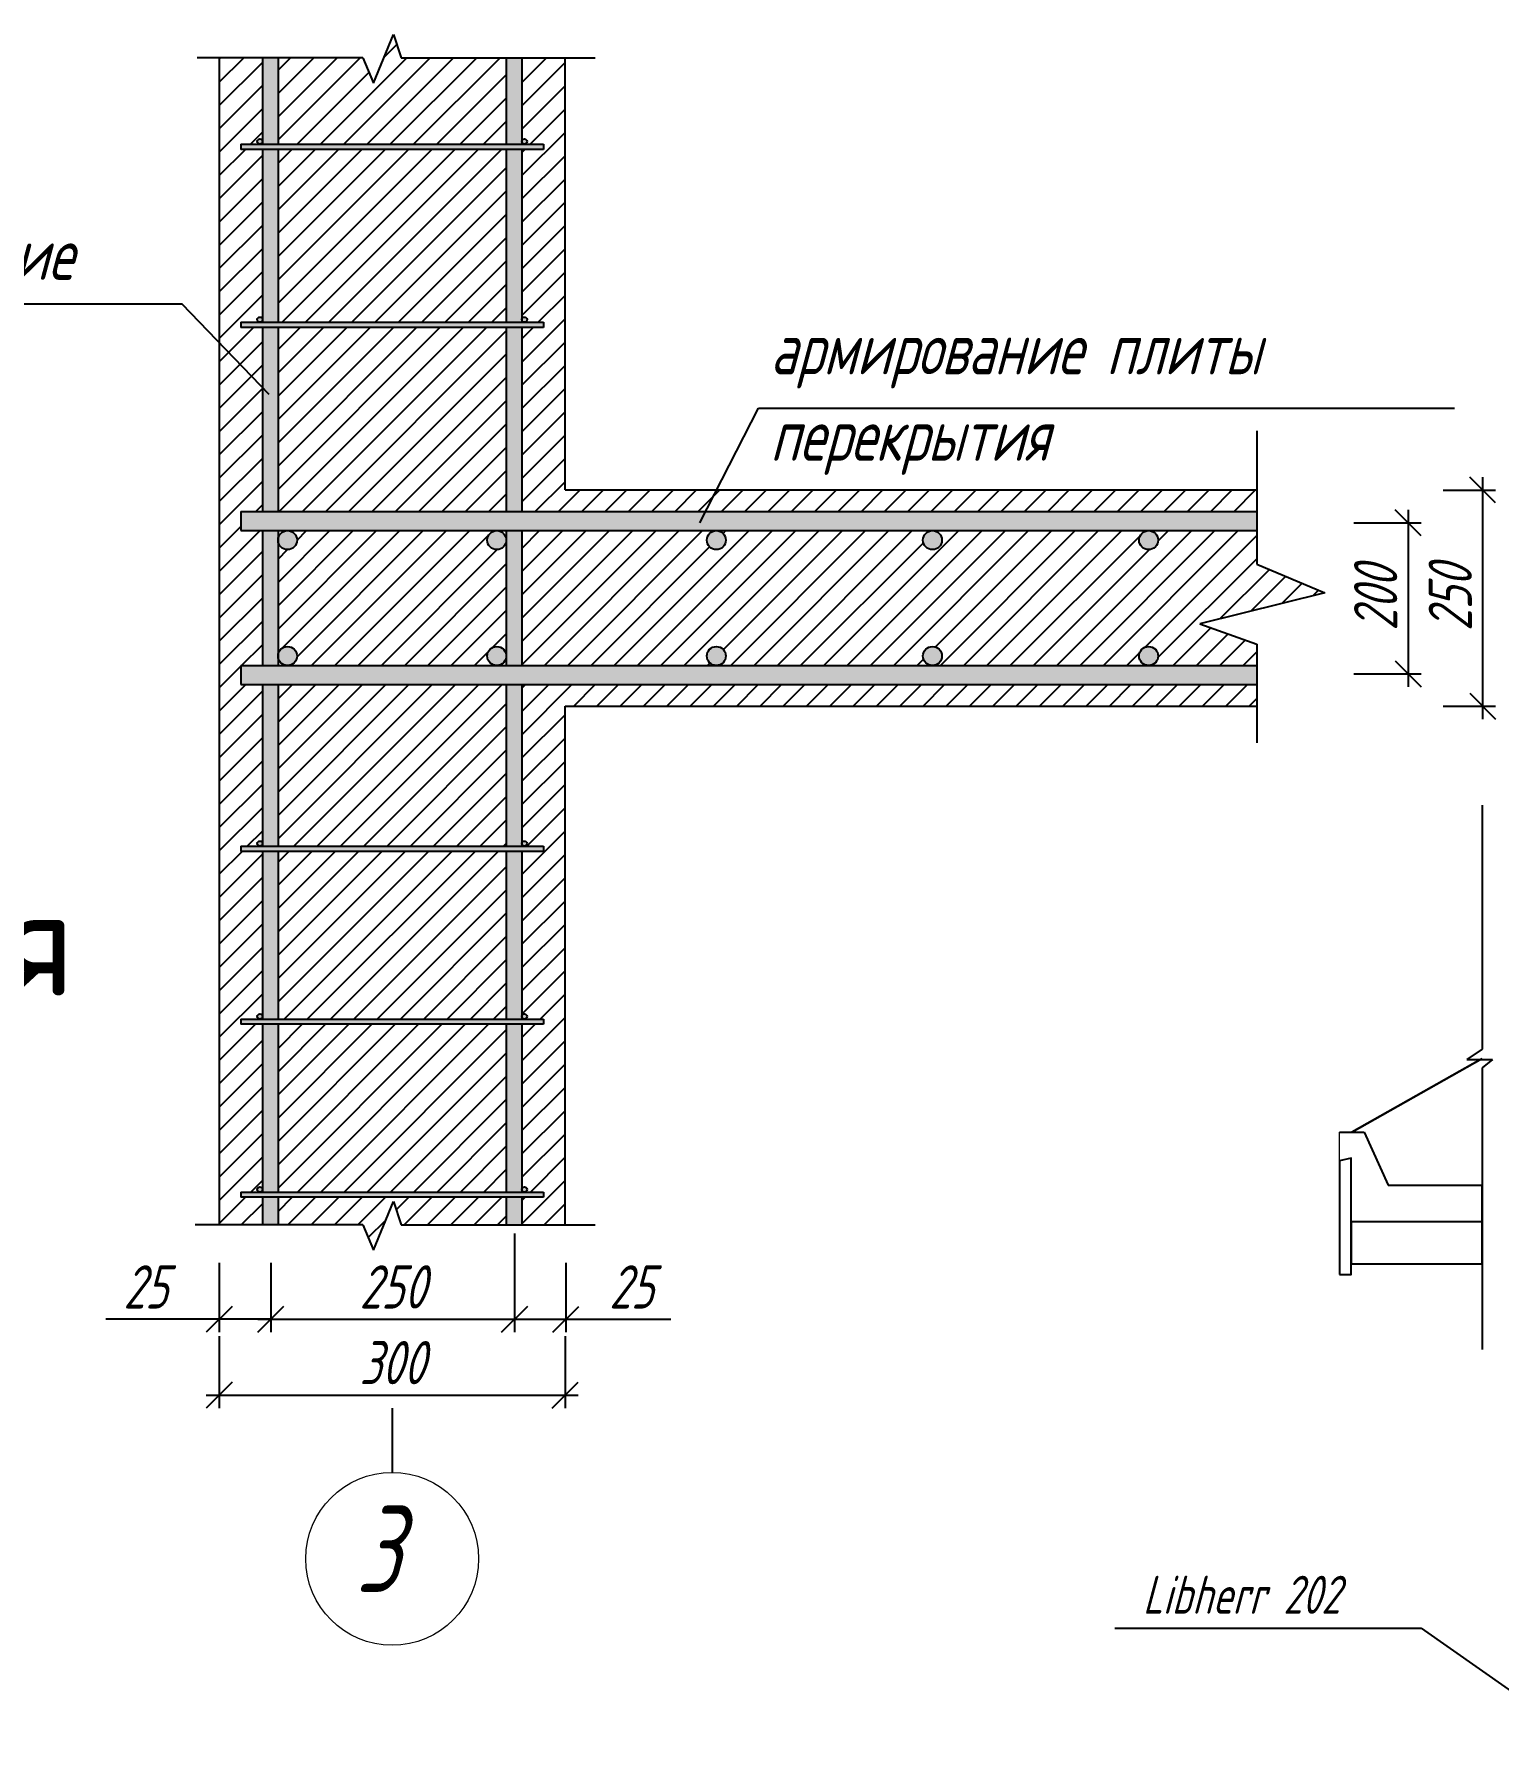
# Model space of a CAD drawing. Header units: millimetres. Extents: x 5763 to 12018931, y 39842 to 3600577.
# Drawn here: x 518252 to 535190, y 113993 to 133867 of the extents above; entities that cross this region are included whole.
import ezdxf

# ---------------------------------------------------------------- set-up
doc = ezdxf.new("R2010")
doc.units = ezdxf.units.MM
doc.layers.add('1serv', color=7, linetype='Continuous')
doc.layers.add('1SERV2', color=9, linetype='Continuous')
for name, color, linetype, lineweight in [('A_Fas_2', 7, 'Continuous', 20), ('AXESD', 255, 'Continuous', 20), ('Обвод', 14, 'Continuous', 35)]:
    doc.layers.add(name, color=color, linetype=linetype, lineweight=lineweight)
doc.styles.add('ISOCPEUR', font='isocpeur.ttf')
doc.styles.get("Standard").update_dxf_attribs({"font": 'romans.shx', "width": 0.7, "oblique": 15, "height": 500})
doc.dimstyles.new('ISO-25', dxfattribs={"dimtxt": 500, "dimasz": 250, "dimexe": 150, "dimexo": 100, "dimgap": 125, "dimtad": 1, "dimtxsty": 'Standard', "dimblk": 'ARCHTICK', "dimcen": 25, "dimdle": 150, "dimadec": 0, "dimazin": 0, "dimtfac": 1, "dimtmove": 0, "dimatfit": 3, "dimfxl": 1, "dimarcsym": 0})

# ---------------------------------------------------------------- blocks, each defined once
blk = doc.blocks.new('_OBLIQUE')
at = {"color": 0, "linetype": 'ByBlock'}
blk.add_line((-0.5, -0.5), (0.5, 0.5), dxfattribs=at)
blk = doc.blocks.new('*D340')
at = {"color": 0, "lineweight": -2, "transparency": 16777216}
for p, q in [((520391, 118810), (520391, 117979)), ((524391, 118810), (524391, 117979)), ((520241, 118129), (524541, 118129))]:
    blk.add_line(p, q, dxfattribs=at)
at = {"layer": 'Defpoints', "color": 0, "transparency": 16777216}
for p in [(520391, 118910), (524391, 118910), (524391, 118129)]:
    blk.add_point(p, dxfattribs=at)
at = {"color": 0, "lineweight": -2, "transparency": 16777216, "xscale": 300, "yscale": 300, "zscale": 300, "rotation": 180}
blk.add_blockref('_OBLIQUE', (520391, 118129), dxfattribs=at)
at = {"color": 0, "lineweight": -2, "transparency": 16777216, "xscale": 300, "yscale": 300, "zscale": 300}
blk.add_blockref('_OBLIQUE', (524391, 118129), dxfattribs=at)
at = {"color": 0, "transparency": 16777216, "insert": (522391, 118504), "char_height": 500, "attachment_point": 5}
blk.add_mtext('300', dxfattribs=at)
blk = doc.blocks.new('_ArchTick')
at = {"color": 0, "linetype": 'ByBlock', "const_width": 0.15}
blk.add_lwpolyline([(-0.5, -0.5), (0.5, 0.5)], dxfattribs=at)
blk = doc.blocks.new('*D341')
at = {"color": 0, "lineweight": -2, "transparency": 16777216}
for p, q in [((534547, 128597), (535155, 128597)), ((535005, 128747), (535005, 125947)), ((534547, 126097), (535155, 126097))]:
    blk.add_line(p, q, dxfattribs=at)
at = {"layer": 'Defpoints', "color": 0, "transparency": 16777216}
for p in [(534447, 128597), (534447, 126097), (535005, 126097)]:
    blk.add_point(p, dxfattribs=at)
at = {"color": 0, "lineweight": -2, "transparency": 16777216, "xscale": 300, "yscale": 300, "zscale": 300}
for p, rotation in [((535005, 128597), 90), ((535005, 126097), 270)]:
    blk.add_blockref('_OBLIQUE', p, dxfattribs=dict(at, rotation=rotation))
at = {"color": 0, "transparency": 16777216, "insert": (534630, 127347), "char_height": 500, "attachment_point": 5, "rotation": 90}
blk.add_mtext('250', dxfattribs=at)
blk = doc.blocks.new('*D342')
at = {"color": 0, "lineweight": -2, "transparency": 16777216}
for p, q in [((523805, 119997), (523805, 118855)), ((520986, 119656), (520986, 118855)), ((520836, 119005), (523955, 119005))]:
    blk.add_line(p, q, dxfattribs=at)
at = {"layer": 'Defpoints', "color": 0, "transparency": 16777216}
for p in [(523805, 120097), (520986, 119756), (523805, 119005)]:
    blk.add_point(p, dxfattribs=at)
at = {"color": 0, "lineweight": -2, "transparency": 16777216, "xscale": 300, "yscale": 300, "zscale": 300, "rotation": 180}
blk.add_blockref('_OBLIQUE', (520986, 119005), dxfattribs=at)
at = {"color": 0, "lineweight": -2, "transparency": 16777216, "xscale": 300, "yscale": 300, "zscale": 300}
blk.add_blockref('_OBLIQUE', (523805, 119005), dxfattribs=at)
at = {"color": 0, "transparency": 16777216, "insert": (522395, 119380), "char_height": 500, "attachment_point": 5}
blk.add_mtext('250', dxfattribs=at)
blk = doc.blocks.new('*D343')
at = {"color": 0, "lineweight": -2, "transparency": 16777216}
for p, q in [((520391, 119657), (520391, 118855)), ((520986, 119657), (520986, 118855)), ((520391, 119005), (519080, 119005)), ((520986, 119005), (520241, 119005))]:
    blk.add_line(p, q, dxfattribs=at)
at = {"layer": 'Defpoints', "color": 0, "transparency": 16777216}
for p in [(520391, 119757), (520986, 119757), (520986, 119005)]:
    blk.add_point(p, dxfattribs=at)
at = {"color": 0, "lineweight": -2, "transparency": 16777216, "xscale": 300, "yscale": 300, "zscale": 300, "rotation": 180}
blk.add_blockref('_OBLIQUE', (520391, 119005), dxfattribs=at)
at = {"color": 0, "lineweight": -2, "transparency": 16777216, "xscale": 300, "yscale": 300, "zscale": 300}
blk.add_blockref('_OBLIQUE', (520986, 119005), dxfattribs=at)
at = {"color": 0, "transparency": 16777216, "insert": (519539, 119380), "char_height": 500, "attachment_point": 5}
blk.add_mtext('25', dxfattribs=at)
blk = doc.blocks.new('*D344')
at = {"color": 0, "lineweight": -2, "transparency": 16777216}
for p, q in [((523805, 119657), (523805, 118855)), ((524399, 119657), (524399, 118855)), ((523655, 119005), (524399, 119005)), ((524399, 119005), (525616, 119005))]:
    blk.add_line(p, q, dxfattribs=at)
at = {"layer": 'Defpoints', "color": 0, "transparency": 16777216}
for p in [(523805, 119757), (524399, 119757), (524399, 119005)]:
    blk.add_point(p, dxfattribs=at)
at = {"color": 0, "lineweight": -2, "transparency": 16777216, "xscale": 300, "yscale": 300, "zscale": 300, "rotation": 180}
blk.add_blockref('_OBLIQUE', (523805, 119005), dxfattribs=at)
at = {"color": 0, "lineweight": -2, "transparency": 16777216, "xscale": 300, "yscale": 300, "zscale": 300}
blk.add_blockref('_OBLIQUE', (524399, 119005), dxfattribs=at)
at = {"color": 0, "transparency": 16777216, "insert": (525158, 119380), "char_height": 500, "attachment_point": 5}
blk.add_mtext('25', dxfattribs=at)
blk = doc.blocks.new('*D345')
at = {"color": 0, "lineweight": -2, "transparency": 16777216}
for p, q in [((533514, 128216), (534292, 128216)), ((534142, 128366), (534142, 126320)), ((533514, 126470), (534292, 126470))]:
    blk.add_line(p, q, dxfattribs=at)
at = {"layer": 'Defpoints', "color": 0, "transparency": 16777216}
for p in [(533414, 128216), (533414, 126470), (534142, 126470)]:
    blk.add_point(p, dxfattribs=at)
at = {"color": 0, "lineweight": -2, "transparency": 16777216, "xscale": 300, "yscale": 300, "zscale": 300}
for p, rotation in [((534142, 128216), 90), ((534142, 126470), 270)]:
    blk.add_blockref('_OBLIQUE', p, dxfattribs=dict(at, rotation=rotation))
at = {"color": 0, "transparency": 16777216, "insert": (533767, 127343), "char_height": 500, "attachment_point": 5, "rotation": 90}
blk.add_mtext('200', dxfattribs=at)

msp = doc.modelspace()

# ---------------------------------------------------------------- hatches: boundary and pattern name
h = msp.add_hatch()
h.set_pattern_fill('ANSI31', color=0, scale=60)
h.set_pattern_definition([(45, (-81399.1, -334581.87), (-134.70384, 134.70384), [])])
h.paths.add_polyline_path([(523711.01028, 133597.18254), (522494.87729, 133597.18254), (522405.11603, 133866.98694), (522177.03696, 133302.89684), (522053.62806, 133597.18254), (521071.01028, 133597.18254), (521071.01028, 132597.18254), (523711.01028, 132597.18254)])
h.paths.add_polyline_path([(523711.01028, 132537.18254), (521071.01028, 132537.18254), (521071.01028, 130537.18254), (523711.01028, 130537.18254)])
h.paths.add_polyline_path([(523711.01028, 130477.18254), (521071.01028, 130477.18254), (521071.01028, 128347.18254), (523711.01028, 128347.18254)])
h.paths.add_polyline_path([(524391.01028, 133597.18254), (523891.01028, 133597.18254), (523891.01028, 132627.18254, -1), (523951.01028, 132627.18254, -0.4142135624), (523921.01028, 132597.18254), (524141.01028, 132597.18254), (524141.01028, 132537.18254), (523891.01028, 132537.18254), (523891.01028, 130567.18254, -1), (523951.01028, 130567.18254, -0.4142135624), (523921.01028, 130537.18254), (524141.01028, 130537.18254), (524141.01028, 130477.18254), (523891.01028, 130477.18254), (523891.01028, 128347.18254), (532391.01028, 128347.18254), (532391.01028, 128597.18254), (524391.01028, 128597.18254)])
h.paths.add_polyline_path([(520891.01028, 130477.18254), (520641.01028, 130477.18254), (520641.01028, 130537.18254), (520861.01028, 130537.18254, -0.4142135624), (520831.01028, 130567.18254, -1), (520891.01028, 130567.18254), (520891.01028, 132537.18254), (520641.01028, 132537.18254), (520641.01028, 132597.18254), (520861.01028, 132597.18254, -0.4142135624), (520831.01028, 132627.18254, -1), (520891.01028, 132627.18254), (520891.01028, 133597.18254), (520391.01028, 133597.18254), (520391.01028, 126097.18254), (520391.01028, 120097.18254), (520891.01028, 120097.18254), (520891.01028, 120417.18254), (520641.01028, 120417.18254), (520641.01028, 120477.18254), (520861.01028, 120477.18254, -0.4142135624), (520831.01028, 120507.18254, -1), (520891.01028, 120507.18254), (520891.01028, 122417.18254), (520641.01028, 122417.18254), (520641.01028, 122477.18254), (520861.01028, 122477.18254, -0.4142135624), (520831.01028, 122507.18254, -1), (520891.01028, 122507.18254), (520891.01028, 124417.18254), (520641.01028, 124417.18254), (520641.01028, 124477.18254), (520861.01028, 124477.18254, -0.4142135624), (520831.01028, 124507.18254, -1), (520891.01028, 124507.18254), (520891.01028, 126347.18254), (520641.01028, 126347.18254), (520641.01028, 126567.18254), (520891.01028, 126567.18254), (520891.01028, 128127.18254), (520641.01028, 128127.18254), (520641.01028, 128347.18254), (520891.01028, 128347.18254)])
h.paths.add_polyline_path([(523711.01028, 128017.18254, -1), (523491.01028, 128017.18254, -0.4142135624), (523601.01028, 128127.18254), (521181.01028, 128127.18254, -0.4142135624), (521291.01028, 128017.18254, -1), (521071.01028, 128017.18254), (521071.01028, 126677.18254, -1), (521291.01028, 126677.18254, -0.4142135624), (521181.01028, 126567.18254), (523601.01028, 126567.18254, -0.4142135624), (523491.01028, 126677.18254, -1), (523711.01028, 126677.18254)])
h.paths.add_polyline_path([(533178.8218, 127409.2898), (532391.01028, 127740.73949), (532391.01028, 128127.18254), (531141.01028, 128127.18254, -0.4142135624), (531251.01028, 128017.18254, -1), (531031.01028, 128017.18254, -0.4142135624), (531141.01028, 128127.18254), (528641.01028, 128127.18254, -0.4142135624), (528751.01028, 128017.18254, -1), (528531.01028, 128017.18254, -0.4142135624), (528641.01028, 128127.18254), (526141.01028, 128127.18254, -0.4142135624), (526251.01028, 128017.18254, -1), (526031.01028, 128017.18254, -0.4142135624), (526141.01028, 128127.18254), (523891.01028, 128127.18254), (523891.01028, 126567.18254), (526141.01028, 126567.18254, -0.4142135624), (526031.01028, 126677.18254, -1), (526251.01028, 126677.18254, -0.4142135624), (526141.01028, 126567.18254), (528641.01028, 126567.18254, -0.4142135624), (528531.01028, 126677.18254, -1), (528751.01028, 126677.18254, -0.4142135624), (528641.01028, 126567.18254), (531141.01028, 126567.18254, -0.4142135624), (531031.01028, 126677.18254, -1), (531251.01028, 126677.18254, -0.4142135624), (531141.01028, 126567.18254), (532391.01028, 126567.18254), (532391.01028, 126814.61506), (531734.67436, 127048.58155)])
h.paths.add_polyline_path([(532391.01028, 126347.18254), (523891.01028, 126347.18254), (523891.01028, 124507.18254, -1), (523951.01028, 124507.18254, -0.4142135624), (523921.01028, 124477.18254), (524141.01028, 124477.18254), (524141.01028, 124417.18254), (523891.01028, 124417.18254), (523891.01028, 122507.18254, -1), (523951.01028, 122507.18254, -0.4142135624), (523921.01028, 122477.18254), (524141.01028, 122477.18254), (524141.01028, 122417.18254), (523891.01028, 122417.18254), (523891.01028, 120507.18254, -1), (523951.01028, 120507.18254, -0.4142135624), (523921.01028, 120477.18254), (524141.01028, 120477.18254), (524141.01028, 120417.18254), (523891.01028, 120417.18254), (523891.01028, 120097.18254), (524391.01028, 120097.18254), (524391.01028, 126097.18254), (532391.01028, 126097.18254)])
h.paths.add_polyline_path([(523711.01028, 126347.18254), (521071.01028, 126347.18254), (521071.01028, 124477.18254), (523711.01028, 124477.18254)])
h.paths.add_polyline_path([(523711.01028, 124417.18254), (521071.01028, 124417.18254), (521071.01028, 122477.18254), (523711.01028, 122477.18254)])
h.paths.add_polyline_path([(523711.01028, 122417.18254), (521071.01028, 122417.18254), (521071.01028, 120477.18254), (523711.01028, 120477.18254)])
h.paths.add_polyline_path([(523711.01028, 120417.18254), (521071.01028, 120417.18254), (521071.01028, 120097.18254), (522053.62806, 120097.18254), (522177.03696, 119802.89684), (522405.11603, 120366.98694), (522494.87729, 120097.18254), (523711.01028, 120097.18254)])
h = msp.add_hatch(color=0)
h.dxf.hatch_style = 1
h.paths.add_polyline_path([(524141.01028, 132597.18254), (520641.01028, 132597.18254), (520641.01028, 132537.18254), (524141.01028, 132537.18254)])
h.paths.add_polyline_path([(523891.01028, 132537.18254), (523711.01028, 132537.18254), (523711.01028, 130537.18254), (523891.01028, 130537.18254)])
h.paths.add_polyline_path([(523891.01028, 133597.18254), (523711.01028, 133597.18254), (523711.01028, 132597.18254), (523891.01028, 132597.18254)])
h.paths.add_polyline_path([(521071.01028, 133597.18254), (520891.01028, 133597.18254), (520891.01028, 132597.18254), (521071.01028, 132597.18254)])
h.paths.add_polyline_path([(521071.01028, 132537.18254), (520891.01028, 132537.18254), (520891.01028, 130537.18254), (521071.01028, 130537.18254)])
h.paths.add_polyline_path([(524141.01028, 130537.18254), (520641.01028, 130537.18254), (520641.01028, 130477.18254), (524141.01028, 130477.18254)])
h.paths.add_polyline_path([(523891.01028, 130477.18254), (523711.01028, 130477.18254), (523711.01028, 128347.18254), (523891.01028, 128347.18254)])
h.paths.add_polyline_path([(521071.01028, 130477.18254), (520891.01028, 130477.18254), (520891.01028, 128347.18254), (521071.01028, 128347.18254)])
h.paths.add_polyline_path([(532391.01028, 128347.18254), (520641.01028, 128347.18254), (520641.01028, 128127.18254), (532391.01028, 128127.18254)])
h.paths.add_polyline_path([(531031.01028, 128017.18254, 1), (531251.01028, 128017.18254, 1)])
h.paths.add_polyline_path([(528751.01028, 128017.18254, 1), (528531.01028, 128017.18254, 1)])
h.paths.add_polyline_path([(526251.01028, 128017.18254, 1), (526031.01028, 128017.18254, 1)])
h.paths.add_polyline_path([(523711.01028, 128017.18254, 1), (523491.01028, 128017.18254, 1)])
h.paths.add_polyline_path([(523891.01028, 128127.18254), (523711.01028, 128127.18254), (523711.01028, 126567.18254), (523891.01028, 126567.18254)])
h.paths.add_polyline_path([(521291.01028, 128017.18254, 1), (521071.01028, 128017.18254, 1)])
h.paths.add_polyline_path([(521071.01028, 128127.18254), (520891.01028, 128127.18254), (520891.01028, 126567.18254), (521071.01028, 126567.18254)])
h.paths.add_polyline_path([(532391.01028, 126567.18254), (520641.01028, 126567.18254), (520641.01028, 126347.18254), (532391.01028, 126347.18254)])
h.paths.add_polyline_path([(521071.01028, 126677.18254, 1), (521291.01028, 126677.18254, 1)])
h.paths.add_polyline_path([(523491.01028, 126677.18254, 1), (523711.01028, 126677.18254, 1)])
h.paths.add_polyline_path([(526251.01028, 126677.18254, 1), (526031.01028, 126677.18254, 1)])
h.paths.add_polyline_path([(528531.01028, 126677.18254, 1), (528751.01028, 126677.18254, 1)])
h.paths.add_polyline_path([(531031.01028, 126677.18254, 1), (531251.01028, 126677.18254, 1)])
h.paths.add_polyline_path([(523891.01028, 126347.18254), (523711.01028, 126347.18254), (523711.01028, 124477.18254), (523891.01028, 124477.18254)])
h.paths.add_polyline_path([(523891.01028, 124417.18254), (523711.01028, 124417.18254), (523711.01028, 122477.18254), (523891.01028, 122477.18254)])
h.paths.add_polyline_path([(521071.01028, 126347.18254), (520891.01028, 126347.18254), (520891.01028, 124477.18254), (521071.01028, 124477.18254)])
h.paths.add_polyline_path([(524141.01028, 124477.18254), (520641.01028, 124477.18254), (520641.01028, 124417.18254), (524141.01028, 124417.18254)])
h.paths.add_polyline_path([(521071.01028, 124417.18254), (520891.01028, 124417.18254), (520891.01028, 122477.18254), (521071.01028, 122477.18254)])
h.paths.add_polyline_path([(524141.01028, 122477.18254), (520641.01028, 122477.18254), (520641.01028, 122417.18254), (524141.01028, 122417.18254)])
h.paths.add_polyline_path([(521071.01028, 122417.18254), (520891.01028, 122417.18254), (520891.01028, 120477.18254), (521071.01028, 120477.18254)])
h.paths.add_polyline_path([(523891.01028, 122417.18254), (523711.01028, 122417.18254), (523711.01028, 120477.18254), (523891.01028, 120477.18254)])
h.paths.add_polyline_path([(524141.01028, 120477.18254), (520641.01028, 120477.18254), (520641.01028, 120417.18254), (524141.01028, 120417.18254)])
h.paths.add_polyline_path([(523891.01028, 120417.18254), (523711.01028, 120417.18254), (523711.01028, 120097.18254), (523891.01028, 120097.18254)])
h.paths.add_polyline_path([(521071.01028, 120417.18254), (520891.01028, 120417.18254), (520891.01028, 120097.18254), (521071.01028, 120097.18254)])
h = msp.add_hatch(color=256)
h.dxf.hatch_style = 1
h.paths.add_polyline_path([(520891.01028, 132627.18254, 1), (520831.01028, 132627.18254, 1)])
h.paths.add_polyline_path([(523891.01028, 132627.18254, 1), (523951.01028, 132627.18254, 1)])
h.paths.add_polyline_path([(523951.01028, 130567.18254, 1), (523891.01028, 130567.18254, 1)])
h.paths.add_polyline_path([(520891.01028, 130567.18254, 1), (520831.01028, 130567.18254, 1)])
h.paths.add_polyline_path([(520891.01028, 124507.18254, 1), (520831.01028, 124507.18254, 1)])
h.paths.add_polyline_path([(523951.01028, 124507.18254, 1), (523891.01028, 124507.18254, 1)])
h.paths.add_polyline_path([(523891.01028, 122507.18254, 1), (523951.01028, 122507.18254, 1)])
h.paths.add_polyline_path([(520831.01028, 122507.18254, 1), (520891.01028, 122507.18254, 1)])
h.paths.add_polyline_path([(520831.01028, 120507.18254, 1), (520891.01028, 120507.18254, 1)])
h.paths.add_polyline_path([(523891.01028, 120507.18254, 1), (523951.01028, 120507.18254, 1)])

# ---------------------------------------------------------------- linework, layer by layer
for p, q in [((522177.03696, 133302.89684), (522405.11603, 133866.98694)), ((522405.11603, 133866.98694), (522494.87729, 133597.18254)), ((520391.01028, 133597.18254), (520391.01028, 126097.18254)), ((520891.01028, 133597.18254), (520891.01028, 132597.18254)), ((521071.01028, 133597.18254), (521071.01028, 132597.18254)), ((521071.01028, 133597.18254), (521071.01028, 132597.18254)), ((522053.62806, 133597.18254), (522177.03696, 133302.89684)), ((522494.87729, 133597.18254), (524738.36151, 133597.18254)), ((523711.01028, 133597.18254), (523711.01028, 132597.18254)), ((523891.01028, 133597.18254), (523891.01028, 132597.18254)), ((524391.01028, 128597.18254), (524391.01028, 133597.18254)), ((520641.01028, 132597.18254), (524141.01028, 132597.18254)), ((520641.01028, 132597.18254), (520641.01028, 132537.18254)), ((524141.01028, 132597.18254), (524141.01028, 132537.18254)), ((524141.01028, 132537.18254), (520641.01028, 132537.18254)), ((520891.01028, 132537.18254), (520891.01028, 130537.18254)), ((521071.01028, 132537.18254), (521071.01028, 130537.18254)), ((521071.01028, 132537.18254), (521071.01028, 130537.18254)), ((523711.01028, 132537.18254), (523711.01028, 130537.18254)), ((523891.01028, 132537.18254), (523891.01028, 130537.18254)), ((520641.01028, 130537.18254), (524141.01028, 130537.18254)), ((520641.01028, 130537.18254), (520641.01028, 130477.18254)), ((524141.01028, 130477.18254), (520641.01028, 130477.18254)), ((520891.01028, 130477.18254), (520891.01028, 128347.18254)), ((521071.01028, 130477.18254), (521071.01028, 128347.18254)), ((523711.01028, 130477.18254), (523711.01028, 128347.18254)), ((523891.01028, 130477.18254), (523891.01028, 128347.18254)), ((524141.01028, 130537.18254), (524141.01028, 130477.18254)), ((532391.01028, 129281.0217), (532391.01028, 127740.73949)), ((524391.01028, 128597.18254), (532391.01028, 128597.18254)), ((520641.01028, 128347.18254), (532391.01028, 128347.18254)), ((520641.01028, 128347.18254), (520641.01028, 128127.18254)), ((520641.01028, 128127.18254), (532391.01028, 128127.18254)), ((520891.01028, 128127.18254), (520891.01028, 126567.18254)), ((521071.01028, 128127.18254), (521071.01028, 126567.18254)), ((523711.01028, 128127.18254), (523711.01028, 126567.18254)), ((523891.01028, 128127.18254), (523891.01028, 126567.18254)), ((532391.01028, 127740.73949), (533178.8218, 127409.2898)), ((533178.8218, 127409.2898), (531734.67436, 127048.58155)), ((531734.67436, 127048.58155), (532391.01028, 126814.61506)), ((532391.01028, 126814.61506), (532391.01028, 125674.02419)), ((520641.01028, 126567.18254), (532391.01028, 126567.18254)), ((520641.01028, 126567.18254), (520641.01028, 126347.18254)), ((520641.01028, 126347.18254), (532391.01028, 126347.18254)), ((520891.01028, 126347.18254), (520891.01028, 124477.18254)), ((521071.01028, 126347.18254), (521071.01028, 124477.18254)), ((523711.01028, 126347.18254), (523711.01028, 124477.18254)), ((523891.01028, 126347.18254), (523891.01028, 124477.18254)), ((520391.01028, 126097.18254), (520391.01028, 120097.18254)), ((524391.01028, 120097.18254), (524391.01028, 126097.18254)), ((524391.01028, 126097.18254), (532391.01028, 126097.18254)), ((520641.01028, 124477.18254), (524141.01028, 124477.18254)), ((520641.01028, 124477.18254), (520641.01028, 124417.18254)), ((524141.01028, 124417.18254), (520641.01028, 124417.18254)), ((520891.01028, 124417.18254), (520891.01028, 122477.18254)), ((521071.01028, 124417.18254), (521071.01028, 122477.18254)), ((523711.01028, 124417.18254), (523711.01028, 122477.18254)), ((523891.01028, 124417.18254), (523891.01028, 122477.18254)), ((524141.01028, 124477.18254), (524141.01028, 124417.18254)), ((520641.01028, 122477.18254), (524141.01028, 122477.18254)), ((520641.01028, 122477.18254), (520641.01028, 122417.18254)), ((524141.01028, 122477.18254), (524141.01028, 122417.18254)), ((524141.01028, 122417.18254), (520641.01028, 122417.18254)), ((520891.01028, 122417.18254), (520891.01028, 120477.18254)), ((521071.01028, 122417.18254), (521071.01028, 120477.18254)), ((523711.01028, 122417.18254), (523711.01028, 120477.18254)), ((523891.01028, 122417.18254), (523891.01028, 120477.18254)), ((520641.01028, 120477.18254), (524141.01028, 120477.18254)), ((520641.01028, 120477.18254), (520641.01028, 120417.18254)), ((524141.01028, 120477.18254), (524141.01028, 120417.18254)), ((524141.01028, 120417.18254), (520641.01028, 120417.18254)), ((520891.01028, 120417.18254), (520891.01028, 120097.18254)), ((521071.01028, 120417.18254), (521071.01028, 120097.18254)), ((522177.03696, 119802.89684), (522405.11603, 120366.98694)), ((522405.11603, 120366.98694), (522494.87729, 120097.18254)), ((523711.01028, 120417.18254), (523711.01028, 120097.18254)), ((523891.01028, 120417.18254), (523891.01028, 120097.18254)), ((522053.62806, 120097.18254), (522177.03696, 119802.89684)), ((522494.87729, 120097.18254), (524738.36151, 120097.18254)), ((522391.01028, 117976.91829), (522391.01028, 117234.92445))]:
    msp.add_line(p, q)
at = {"color": 0}
for p, q in [((522053.62806, 133597.18254), (520134.66974, 133597.18254)), ((519961.48588, 130746.9831), (515088.03918, 130746.9831)), ((520966.90816, 129701.18262), (519961.48588, 130746.9831)), ((525950.96924, 128216.69443), (526628.72292, 129541.93162)), ((526628.72292, 129541.93162), (534679.04695, 129541.93162)), ((535000.77733, 124951.12797), (535000.77733, 122127.81194)), ((535000.77733, 122127.81194), (534823.80988, 122009.03598)), ((533491.94695, 121168.97187), (535000.77733, 122021.2944)), ((534979.07678, 122009.03598), (533491.94695, 121168.97187)), ((534823.80988, 122009.03598), (535117.53684, 122009.03598)), ((535117.53684, 122009.03598), (535000.77733, 121912.93488)), ((535000.77733, 121912.93488), (535000.77733, 118654.32744)), ((533348.28186, 121168.97187), (533635.61204, 121168.97187)), ((533635.61204, 121168.97187), (533912.02098, 120556.83949)), ((533484.53723, 120869.0115), (533348.28186, 120836.72477)), ((533348.28186, 120836.72477), (533348.28186, 119522.29191)), ((533484.53723, 120133.69073), (533484.53723, 120869.0115)), ((533912.02098, 120556.83949), (535000.77733, 120556.83949)), ((535000.77733, 120556.83949), (535000.77733, 120133.69073)), ((535000.77733, 119647.82642), (535000.77733, 120556.83949)), ((522053.62806, 120097.18254), (520110.58757, 120097.18254)), ((535000.77733, 120133.69073), (533484.53723, 120133.69073)), ((533484.53723, 120133.69073), (533484.53723, 119647.82642)), ((533484.53723, 119522.29191), (533484.53723, 119647.82642)), ((533484.53723, 119647.82642), (535000.77733, 119647.82642)), ((533348.28186, 119522.29191), (533484.53723, 119522.29191)), ((534294.58955, 115433.77696), (536338.96967, 113995.38792))]:
    msp.add_line(p, q, dxfattribs=at)
for centre, radius in [((520861.01028, 132627.18254), 30), ((523921.01028, 132627.18254), 30), ((520861.01028, 130567.18254), 30), ((523921.01028, 130567.18254), 30), ((521181.01028, 128017.18254), 110), ((523601.01028, 128017.18254), 110), ((526141.01028, 128017.18254), 110), ((528641.01028, 128017.18254), 110), ((531141.01028, 128017.18254), 110), ((521181.01028, 126677.18254), 110), ((523601.01028, 126677.18254), 110), ((526141.01028, 126677.18254), 110), ((528641.01028, 126677.18254), 110), ((531141.01028, 126677.18254), 110), ((520861.01028, 124507.18254), 30), ((523921.01028, 124507.18254), 30), ((520861.01028, 122507.18254), 30), ((523921.01028, 122507.18254), 30), ((520861.01028, 120507.18254), 30), ((523921.01028, 120507.18254), 30)]:
    msp.add_circle(centre, radius)
at = {"layer": '1SERV2', "color": 7}
msp.add_line((530750.31091, 115433.77696), (534294.58955, 115433.77696), dxfattribs=at)
at = {"layer": 'A_Fas_2', "color": 0, "linetype": 'ByBlock', "lineweight": 15, "ltscale": 0.5}
msp.add_circle((522391.01028, 116234.92445), 1000, dxfattribs=at)
at = {"layer": 'AXESD'}
for p, q in [((535000.77733, 124951.12797), (535000.77733, 122127.81194)), ((535000.77733, 122127.81194), (534823.80988, 122009.03598)), ((533491.94695, 121168.97187), (535000.77733, 122021.2944)), ((534823.80988, 122009.03598), (535117.53684, 122009.03598)), ((535117.53684, 122009.03598), (535000.77733, 121912.93488)), ((535000.77733, 121912.93488), (535000.77733, 118654.32744)), ((533348.28186, 120836.72477), (533348.28186, 121168.97187)), ((533348.28186, 121168.97187), (533635.61204, 121168.97187)), ((533635.61204, 121168.97187), (533912.02098, 120556.83949)), ((533912.02098, 120556.83949), (535000.77733, 120556.83949)), ((535000.77733, 120133.69073), (533484.53723, 120133.69073)), ((535000.77733, 119647.82642), (533484.53723, 119647.82642)), ((534294.58955, 115433.77696), (536342.11994, 113993.17144))]:
    msp.add_line(p, q, dxfattribs=at)
at = {"layer": 'Обвод', "color": 7, "lineweight": 25}
msp.add_lwpolyline([(533348.28186, 119522.29191), (533484.53723, 119522.29191), (533484.53723, 120869.0115), (533348.28186, 120836.72477)], close=True, dxfattribs=at)

# ---------------------------------------------------------------- texts
at = {"layer": '1serv', "color": 0, "lineweight": 20, "style": 'ISOCPEUR'}
msp.add_text('при бетонировании плит перекрытия', height=1250, dxfattribs=at).set_placement((488194.16683, 122746.37277))
at = {"layer": '1SERV2', "color": 7, "insert": (531073.08884, 116038.95356), "char_height": 439.5696516, "width": 3346.6595742, "attachment_point": 1}
msp.add_mtext('Libherr 202', dxfattribs=at)
at = {"layer": 'A_Fas_2', "color": 0, "linetype": 'ByBlock', "lineweight": 15, "ltscale": 0.5, "attachment_point": 1}
for s, width, insert, char_height in [('армирование \\Pколонны', 75845.5013663, (515088.03918, 131627.63562), 600), ('армирование плиты \\Pперекрытия', 75845.5013663, (526762.74337, 130534.6763), 600), ('3', 1792.6061077, (521966.96124, 116849.16569), 1000)]:
    msp.add_mtext_dynamic_manual_height_columns(s, width=width, gutter_width=12.5, heights=[0], dxfattribs=dict(at, insert=insert, char_height=char_height))

# ---------------------------------------------------------------- dimensions: what is measured, and where the dimension line sits
dim = msp.add_linear_dim(base=(535004.97702, 126097.18254), p1=(534446.94165, 128597.18254), p2=(534446.94165, 126097.18254), angle=90, dimstyle='ISO-25', override={"dimtxt": 500, "dimasz": 300, "dimlfac": 0.1, "dimblk1": 'OBLIQUE', "dimblk2": 'OBLIQUE', "dimsah": 1})
dim.commit()
dim.dimension.update_dxf_attribs({"geometry": '*D341', "text_midpoint": (535004.97702, 127347.18254), "dimtype": 160})
at = {"color": 0}
dim = msp.add_linear_dim(base=(534141.81624, 126470.38771), p1=(533413.69448, 128216.25188), p2=(533414.31948, 126470.38771), angle=90, text='200', dimstyle='ISO-25', override={"dimtxt": 500, "dimasz": 300, "dimblk1": 'OBLIQUE', "dimblk2": 'OBLIQUE', "dimsah": 1}, dxfattribs=at)
dim.commit()
dim.dimension.update_dxf_attribs({"geometry": '*D345', "text_midpoint": (533766.81624, 127343.31979)})
dim = msp.add_linear_dim(base=(523804.52855, 119005.41115), p1=(520985.53944, 119755.95977), p2=(523804.52855, 120097.18254), text='250', dimstyle='ISO-25', override={"dimtxt": 500, "dimasz": 300, "dimblk1": 'OBLIQUE', "dimblk2": 'OBLIQUE', "dimsah": 1}, dxfattribs=at)
dim.commit()
dim.dimension.update_dxf_attribs({"geometry": '*D342', "text_midpoint": (522395.034, 119380.41115)})
for base, p1, p2, picture, middle in [((520985.53944, 119005.41115), (520391.01028, 119757.20977), (520985.53944, 119756.58477), '*D343', (519539.05513, 119005.41115)), ((524399.05771, 119005.41115), (523804.52855, 119757.20977), (524399.05771, 119756.58477), '*D344', (525157.71167, 119005.41115))]:
    dim = msp.add_linear_dim(base=base, p1=p1, p2=p2, text='25', dimstyle='ISO-25', override={"dimtxt": 500, "dimasz": 300, "dimblk1": 'OBLIQUE', "dimblk2": 'OBLIQUE', "dimsah": 1}, dxfattribs=at)
    dim.commit()
    dim.dimension.update_dxf_attribs({"geometry": picture, "text_midpoint": middle, "dimtype": 160})
dim = msp.add_linear_dim(base=(524391.01028, 118129.24868), p1=(520391.01028, 118910.29586), p2=(524391.01028, 118910.29586), text='300', dimstyle='ISO-25', override={"dimtxt": 500, "dimasz": 300, "dimlfac": 0.1, "dimblk1": 'OBLIQUE', "dimblk2": 'OBLIQUE', "dimsah": 1})
dim.commit()
dim.dimension.update_dxf_attribs({"geometry": '*D340', "text_midpoint": (522391.01028, 118504.24868)})

doc.saveas('drawing.dxf')
